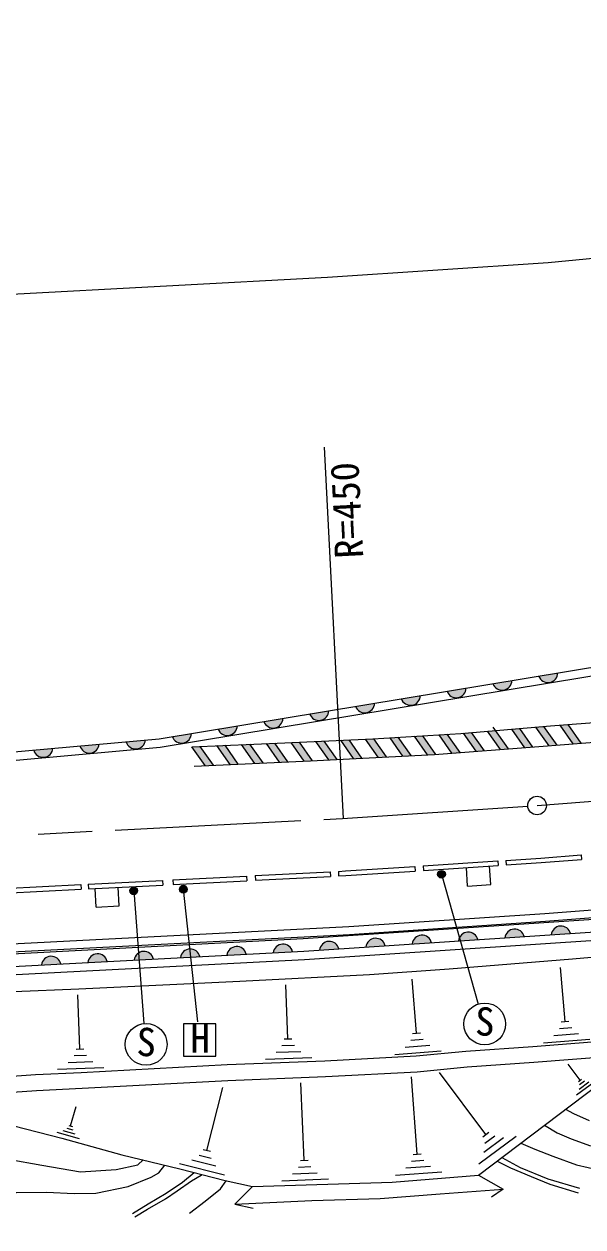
# Model space of a CAD drawing. Units: millimetres at full size, sheet at 1:1000; details may follow other scales. Extents: x 40000 to 680000, y 20000 to 380000.
# Drawn here: x 335577 to 371698, y 241189 to 318916 of the extents above; entities that cross this region are included whole.
import ezdxf
from ezdxf.enums import TextEntityAlignment as Align

# ---------------------------------------------------------------- set-up
doc = ezdxf.new("R2010")
doc.units = ezdxf.units.MM
doc.header["$LTSCALE"] = 1000
doc.linetypes.add('CHAIN', pattern=[18.5, 12, -1.5, 3.5, -1.5])
for name, color, linetype, lineweight in [('M-BGD', 7, 'Continuous', 25), ('M-BGD-EXST', 7, 'Continuous', 25), ('M-BMK', 2, 'CHAIN', 13), ('M-BMK-SRVR', 3, 'Continuous', 25), ('M-STR-HTXT', 7, 'Continuous', 13), ('M-STR-STRC', 7, 'Continuous', 25)]:
    doc.layers.add(name, color=color, linetype=linetype, lineweight=lineweight)
doc.styles.add('ＭＳ ゴシック', font='')
doc.styles.get('ＭＳ ゴシック').set_extended_font_data('MS Gothic')

msp = doc.modelspace()

# ---------------------------------------------------------------- hatches: boundary and pattern name
at = {"layer": 'M-BGD'}
for points in [[(370070, 276992), (368835, 276788, 0.84072)], [(364150, 276014), (362915, 275810, 0.84072)], [(367110, 276503), (365875, 276299, 0.84072)], [(361190, 275525), (359956, 275321, 0.84072)], [(355271, 274547), (354036, 274343, 0.84072)], [(358231, 275036), (356996, 274832, 0.84072)], [(352311, 274058), (351076, 273854, 0.84072)], [(346391, 273081), (345156, 272877, 0.84072)], [(349351, 273570), (348116, 273365, 0.84072)], [(337445, 272118), (336199, 272006, 0.84072)], [(340433, 272387), (339187, 272275, 0.84072)], [(343421, 272656), (342175, 272544, 0.84072)], [(366650, 259868), (367899, 259951, 0.84072)], [(369643, 260066), (370892, 260149, 0.84072)], [(354676, 259077), (355925, 259160, 0.84072)], [(357669, 259275), (358918, 259357, 0.84072)], [(360663, 259473), (361912, 259555, 0.84072)], [(363656, 259670), (364905, 259753, 0.84072)], [(339697, 258278), (340947, 258343, 0.84072)], [(342693, 258435), (343943, 258500, 0.84072)], [(345689, 258592), (346939, 258657, 0.84072)], [(348685, 258749), (349935, 258815, 0.84072)], [(351681, 258906), (352931, 258972, 0.84072)], [(336701, 258120), (337951, 258186, 0.84072)]]:
    msp.add_hatch(color=256, dxfattribs=at).paths.add_polyline_path(points)
at = {"layer": 'M-BGD-EXST'}
for points in [[(362335, 263859, 0.41421), (362674, 263759, 0.41421), (362774, 264098, 1)], [(342448, 262791, 0.41421), (342787, 262691, 0.41421), (342887, 263030, 1)], [(345649, 262894, 0.41421), (345988, 262794, 0.41421), (346088, 263133, 1)]]:
    msp.add_hatch(color=256, dxfattribs=at).paths.add_polyline_path(points)
at = {"layer": 'M-STR-STRC'}
for points in [[(371069, 272404), (371590, 272446), (370739, 273654), (370217, 273614)], [(359762, 272829), (359235, 272797), (360066, 271616), (360597, 271644)], [(361659, 271698), (362108, 271721), (362189, 271727), (361345, 272927), (360817, 272894)], [(363235, 271805), (363758, 271844), (362927, 273024), (362400, 272992)], [(364499, 273137), (363979, 273093), (364804, 271923), (365326, 271962)], [(366372, 272040), (366895, 272079), (366058, 273268), (365538, 273224)], [(367941, 272157), (368464, 272196), (367616, 273399), (367097, 273355)], [(369507, 272278), (370028, 272320), (369175, 273530), (368656, 273487)], [(347293, 270997), (347826, 271021), (346965, 272244), (346430, 272222)], [(348892, 271070), (349425, 271095), (348568, 272312), (348034, 272289)], [(350172, 272380), (349637, 272357), (350492, 271144), (351025, 271168)], [(352091, 271217), (352624, 271242), (351775, 272447), (351241, 272425)], [(353690, 271291), (354094, 271309), (354223, 271316), (353377, 272517), (352844, 272493)], [(354978, 272588), (354445, 272564), (355285, 271371), (355817, 271398)], [(356879, 271453), (357410, 271480), (356579, 272659), (356046, 272636)], [(358180, 272732), (358117, 272728), (357647, 272707), (358472, 271534), (359004, 271562)]]:
    msp.add_hatch(color=256, dxfattribs=at).paths.add_polyline_path(points)

# ---------------------------------------------------------------- linework, layer by layer
at = {"layer": 'M-BGD'}
for p, q in [((371574, 265231), (371598, 264932)), ((360840, 264487), (360860, 264187)), ((361373, 264522), (366189, 264842)), ((361373, 264522), (361393, 264223)), ((361393, 264223), (366209, 264542)), ((364247, 263209), (364167, 264407)), ((365743, 263309), (365664, 264506)), ((366189, 264842), (366209, 264542)), ((366724, 264877), (366744, 264578)), ((339724, 263335), (344523, 263581)), ((344523, 263581), (344539, 263282)), ((345199, 263616), (349957, 263861)), ((345199, 263616), (345214, 263316)), ((345214, 263316), (349973, 263561)), ((349957, 263861), (349973, 263561)), ((350519, 263889), (355366, 264138)), ((350519, 263889), (350534, 263590)), ((350534, 263590), (355381, 263839)), ((355366, 264138), (355381, 263839)), ((355889, 264165), (355904, 263866)), ((334294, 263056), (339254, 263311)), ((334310, 262756), (339270, 263011)), ((339254, 263311), (339270, 263011)), ((339724, 263335), (339740, 263035)), ((339740, 263035), (344539, 263282)), ((340233, 261859), (340172, 263057)), ((341731, 261936), (341670, 263134)), ((364247, 263209), (365743, 263309)), ((340233, 261859), (341731, 261936)), ((370541, 254463), (370257, 257952)), ((352631, 253344), (352506, 256841)), ((360942, 253706), (360658, 257194)), ((339189, 252693), (339049, 256191)), ((370292, 254443), (370790, 254483)), ((360693, 253685), (361191, 253726)), ((369812, 253561), (371406, 253691)), ((370176, 254012), (370974, 254077)), ((338939, 252683), (339439, 252703)), ((352246, 252910), (353046, 252938)), ((352381, 253335), (352881, 253353)), ((360213, 252804), (361808, 252933)), ((360578, 253255), (361375, 253320)), ((369148, 253086), (372138, 253329)), ((338424, 251822), (340022, 251886)), ((338806, 252258), (339606, 252290)), ((351177, 252031), (354175, 252138)), ((351861, 252476), (353460, 252533)), ((359549, 252328), (362539, 252572)), ((337741, 251374), (340739, 251495)), ((365425, 247172), (362428, 251174)), ((371513, 250672), (370734, 251713)), ((353690, 245499), (353472, 250494)), ((360982, 245896), (360616, 250882)), ((371291, 249718), (372491, 250617)), ((371413, 250597), (371613, 250747)), ((371445, 250096), (372085, 250576)), ((371479, 250384), (371799, 250624)), ((347393, 246139), (348432, 250208)), ((338586, 247715), (338950, 248963)), ((337689, 247321), (339129, 246900)), ((338084, 247424), (338852, 247200)), ((338335, 247570), (338719, 247458)), ((338466, 247750), (338706, 247680)), ((365225, 247022), (365625, 247322)), ((364979, 245264), (367381, 247062)), ((365288, 246020), (366569, 246979)), ((365356, 246596), (365997, 247075)), ((346902, 245831), (347677, 245633)), ((347151, 246201), (347636, 246077)), ((360733, 245877), (361232, 245914)), ((345629, 245289), (348535, 244547)), ((346411, 245523), (347961, 245127)), ((353309, 245061), (354108, 245096)), ((353440, 245488), (353940, 245509)), ((360246, 244999), (361842, 245117)), ((360614, 245447), (361412, 245506)), ((352247, 244174), (355244, 244305)), ((352927, 244624), (354526, 244694)), ((359579, 244529), (362571, 244749)), ((364953, 244535), (366538, 243636)), ((350346, 243796), (349193, 242671)), ((366538, 243636), (365796, 243121)), ((349193, 242671), (350378, 242403))]:
    msp.add_line(p, q, dxfattribs=at)
for points in [[(323119, 270829), (344300, 272735), (389270, 280164), (418847, 284809), (427526, 286255), (446954, 288935), (452548, 290183)], [(323119, 270277), (344370, 272189), (389357, 279621), (418935, 284266), (427609, 285711), (447051, 288393), (452668, 289646)], [(366724, 264877), (368979, 265027), (371574, 265231)], [(355889, 264165), (356361, 264189), (360840, 264487)], [(366744, 264578), (369000, 264728), (371598, 264932)], [(355904, 263866), (356378, 263890), (360860, 264187)], [(323426, 258893), (356572, 260596), (369239, 261436), (378190, 262139)], [(321286, 258133), (353615, 259829), (377922, 261435)], [(323452, 258393), (356602, 260096), (369275, 260937), (378229, 261641)], [(321329, 257314), (353664, 259010), (377993, 260618)], [(321356, 256785), (353695, 258481), (378038, 260090)], [(334924, 256407), (339114, 256574), (349513, 257077), (357901, 257509), (363048, 257868), (371029, 258516), (378127, 259132), (378193, 258795), (377651, 257899), (376162, 256387), (375293, 255252), (373094, 253191), (368457, 252828), (364126, 252521), (360913, 252214), (355013, 251906), (348699, 251654), (339273, 251152), (336312, 251013), (328517, 250454)], [(323812, 248929), (328443, 248311), (331036, 248067), (333604, 247824), (334909, 247726), (338018, 246928), (341902, 245859), (345649, 244948), (348574, 244192), (350346, 243796), (359370, 244085), (364953, 244535), (375279, 252349)], [(323864, 249178), (325589, 249218), (328593, 249457), (336371, 250014), (339323, 250153), (348745, 250655), (355059, 250907), (360987, 251217), (364209, 251525), (368531, 251831), (373522, 252222), (374933, 252432)], [(370576, 248790), (371098, 248529), (372100, 248070)], [(369210, 247756), (370035, 247270), (370943, 246872), (372180, 246432)], [(367686, 246603), (368583, 246214), (369742, 245769), (371283, 245196), (372799, 244852), (375015, 244318), (376517, 244216), (378899, 244228)], [(366450, 245668), (367637, 245028), (369437, 244296), (371482, 243692)], [(326562, 241189), (327810, 241723), (328772, 242614), (330161, 243967), (331516, 245071), (332834, 245356), (334545, 245570), (336718, 245178), (339221, 244750), (341538, 244893), (342928, 245213), (343274, 245526)], [(331323, 241397), (332517, 241863), (333798, 242736), (335080, 243406), (337031, 243435), (338808, 243348), (340206, 243377), (342303, 243813), (343789, 244396), (344284, 244687), (344672, 245186)], [(366147, 245439), (367020, 245002), (368344, 244450), (369553, 243949), (371379, 243396)], [(342578, 242055), (343603, 242682), (344751, 243370), (345807, 244074), (346582, 244707)], [(342734, 241832), (343554, 242338), (344708, 242996), (345467, 243522), (346409, 244160), (347026, 244534), (347089, 244576)], [(346269, 242085), (347279, 242856), (348271, 243646), (348646, 244175)], [(349193, 242671), (354176, 242905), (358592, 243036), (362467, 243334), (366538, 243636)]]:
    msp.add_lwpolyline(points, dxfattribs=at)
for centre, start, end in [((369435, 276998), 199.27172, 359.48945), ((363515, 276020), 199.27172, 359.48945), ((366475, 276509), 199.27172, 359.48945), ((360555, 275531), 199.27172, 359.48945), ((354635, 274553), 199.27172, 359.48945), ((357595, 275042), 199.27172, 359.48945), ((351676, 274064), 199.27172, 359.48945), ((345756, 273086), 199.27172, 359.48945), ((348716, 273575), 199.27172, 359.48945), ((336812, 272171), 195.0324, 355.25013), ((339800, 272440), 195.0324, 355.25013), ((342788, 272709), 195.0324, 355.25013), ((367281, 259801), 13.6716, 173.88933), ((370275, 259998), 13.6716, 173.88933), ((355308, 259009), 13.6716, 173.88933), ((358301, 259207), 13.6716, 173.88933), ((361295, 259405), 13.6716, 173.88933), ((364288, 259603), 13.6716, 173.88933), ((340328, 258201), 12.89369, 173.11142), ((343324, 258359), 12.89369, 173.11142), ((346320, 258516), 12.89369, 173.11142), ((349316, 258673), 12.89369, 173.11142), ((352311, 258830), 12.89369, 173.11142), ((337332, 258044), 12.89369, 173.11142)]:
    msp.add_arc(centre, 635, start, end, dxfattribs=at)
at = {"layer": 'M-BGD-EXST'}
for p, q in [((362555, 263979), (364926, 255590)), ((342667, 262910), (343310, 254325)), ((345868, 263013), (346780, 254441)), ((347981, 254315), (345881, 254315)), ((345881, 254315), (345881, 252215)), ((347981, 252215), (347981, 254315)), ((345881, 252215), (347981, 252215))]:
    msp.add_line(p, q, dxfattribs=at)
for centre, radius in [((362555, 263979), 250), ((342667, 262910), 250), ((345868, 263013), 250), ((365349, 254308), 1350), ((343466, 252985), 1350)]:
    msp.add_circle(centre, radius, dxfattribs=at)
at = {"layer": 'M-BMK'}
msp.add_lwpolyline([(77150, 318916), (171808, 286307), (194018, 278639), (208919, 273586), (215594, 271549), (223340, 269308), (233073, 267118), (240156, 265692), (247927, 264663), (253838, 264052), (263673, 263696), (268750, 263583), (293689, 264418), (322999, 265880), (356161, 267584), (368733, 268418), (378625, 269195), (388877, 270472), (400889, 271979), (410838, 273629), (427555, 276846), (445846, 281079)], dxfattribs=at)
at = {"layer": 'M-BMK-SRVR'}
msp.add_circle((368733, 268418), 600, dxfattribs=at)
at = {"layer": 'M-STR-HTXT'}
msp.add_line((354969, 291583), (356202, 267586), dxfattribs=at)
msp.add_lwpolyline([(321549, 300751), (334373, 301441), (355195, 302561), (369448, 303511), (383519, 304864), (397122, 306763), (410388, 309117), (421991, 311466), (434464, 314425), (445099, 317174)], dxfattribs=at)
at = {"layer": 'M-STR-STRC'}
for p, q in [((371069, 272404), (370217, 273614)), ((371590, 272446), (370739, 273654)), ((360597, 271644), (359762, 272829)), ((361659, 271698), (360817, 272894)), ((362189, 271727), (361345, 272927)), ((363235, 271805), (362400, 272992)), ((363758, 271844), (362927, 273024)), ((364804, 271923), (363979, 273093)), ((365326, 271962), (364499, 273137)), ((366372, 272040), (365538, 273224)), ((366895, 272079), (365906, 273483)), ((367941, 272157), (367097, 273355)), ((368464, 272196), (367616, 273399)), ((369507, 272278), (368656, 273487)), ((370028, 272320), (369175, 273530)), ((347293, 270997), (346430, 272222)), ((347826, 271021), (346965, 272244)), ((348892, 271070), (348034, 272289)), ((349425, 271095), (348568, 272312)), ((350492, 271144), (349637, 272357)), ((351025, 271168), (350172, 272380)), ((352091, 271217), (351241, 272425)), ((352624, 271242), (351775, 272447)), ((353690, 271291), (352844, 272493)), ((354223, 271316), (353377, 272517)), ((355285, 271371), (354445, 272564)), ((355817, 271398), (354978, 272588)), ((356879, 271453), (356046, 272636)), ((357410, 271480), (356579, 272659)), ((358472, 271534), (357647, 272707)), ((359004, 271562), (358180, 272732)), ((360066, 271616), (359235, 272797))]:
    msp.add_line(p, q, dxfattribs=at)
for points in [[(346430, 272222), (352430, 272475), (358117, 272728), (363805, 273078), (369598, 273566), (376921, 274128), (382798, 274815), (392508, 276039), (402316, 277412), (410788, 278823), (420685, 280619), (428326, 282108), (436353, 283982), (445532, 286383), (456128, 289224), (466886, 292536), (469442, 293388), (470609, 293619)], [(346567, 270963), (354094, 271309), (362108, 271721), (368848, 272225), (375493, 272760), (382296, 273547), (389455, 274334), (396604, 275246), (404142, 276447), (411040, 277549), (416520, 278556), (425321, 280323), (431840, 281677), (441582, 284042), (450149, 286245), (459138, 288834), (466477, 290974), (471357, 292557)]]:
    msp.add_lwpolyline(points, dxfattribs=at)

# ---------------------------------------------------------------- texts
at = {"layer": 'M-BGD-EXST', "style": 'ＭＳ ゴシック'}
for p in [(364694, 253016), (342811, 251692)]:
    msp.add_text('S', height=1833, rotation=358.508, dxfattribs=at).set_placement(p, align=Align.BOTTOM_LEFT)
msp.add_text('H', height=1833, dxfattribs=at).set_placement((346334, 251907), align=Align.BOTTOM_LEFT)
at = {"layer": 'M-STR-HTXT', "style": 'ＭＳ ゴシック'}
msp.add_text('R=450', height=1833, rotation=92.941, dxfattribs=at).set_placement((358057, 284456), align=Align.BOTTOM_LEFT)

doc.saveas('drawing.dxf')
